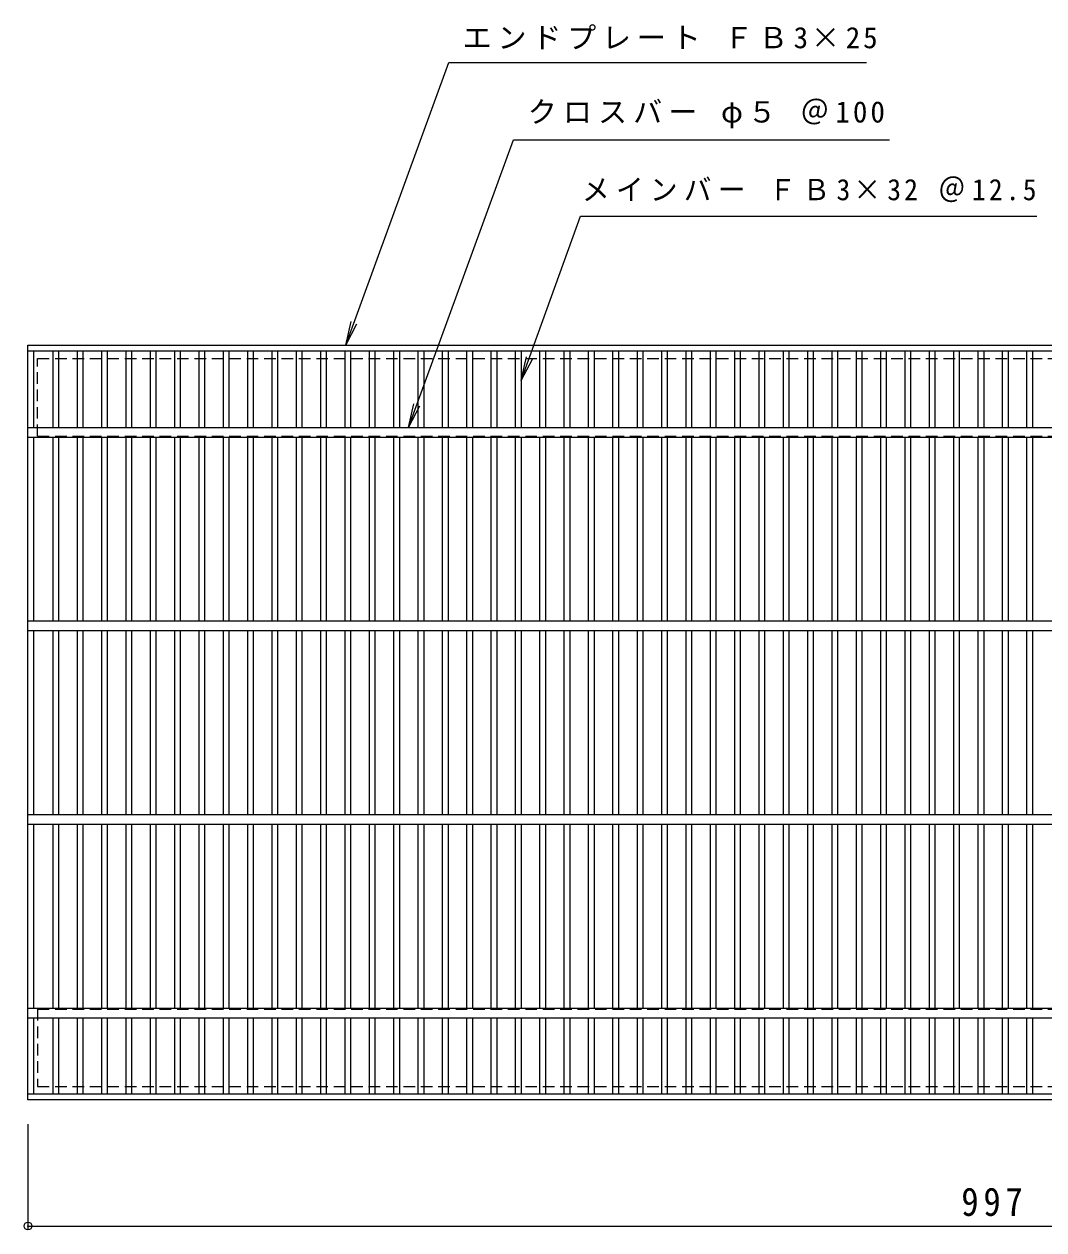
# Model space of a CAD drawing. Units: millimetres, scale not verified. Extents: x -799 to 892, y -682 to 563.
# Drawn here: x -799 to -272, y -60 to 563 of the extents above; entities that cross this region are included whole.
import ezdxf

# ---------------------------------------------------------------- set-up
doc = ezdxf.new("R2010")
doc.units = ezdxf.units.MM
doc.header["$LTSCALE"] = 5
doc.header["$PDMODE"] = 32
doc.header["$PDSIZE"] = 4
doc.linetypes.add('DASHED1', pattern=[1.8, 1.2, -0.6])
for name, color, linetype, lineweight in [('A-1_ピット', 2, 'Continuous', 9), ('A-2_蓋', 3, 'Continuous', 9), ('A-4_寸法', 7, 'Continuous', 9)]:
    doc.layers.add(name, color=color, linetype=linetype, lineweight=lineweight)
doc.styles.add('ＭＳ ゴシック', font='')
doc.styles.get('ＭＳ ゴシック').set_extended_font_data('MS Gothic')

msp = doc.modelspace()

# ---------------------------------------------------------------- linework, layer by layer
at = {"layer": 'A-1_ピット', "linetype": 'DASHED1'}
for p, q in [((-792.297, 350.205), (-792.297, 390.205)), ((-792.297, 350.205), (194.704, 350.205)), ((-792.297, 54.205), (-792.297, 14.205)), ((-792.297, 54.205), (194.704, 54.205))]:
    msp.add_line(p, q, dxfattribs=at)
for points in [[(-792.297, 390.205), (194.704, 390.205), (194.704, 350.205)], [(-792.297, 14.205), (194.704, 14.205), (194.704, 54.205)]]:
    msp.add_lwpolyline(points, dxfattribs=at)
at = {"layer": 'A-2_蓋'}
for p, q in [((-797.297, 397.205), (199.704, 397.205)), ((-797.297, 7.205), (-797.297, 397.205)), ((-797.297, 394.205), (199.704, 394.205)), ((-794.296, 354.705), (-794.296, 394.205)), ((-784.536, 394.205), (-784.536, 354.705)), ((-781.536, 394.205), (-781.536, 354.705)), ((-771.956, 394.205), (-771.956, 354.705)), ((-768.956, 394.205), (-768.956, 354.705)), ((-759.376, 394.205), (-759.376, 354.705)), ((-756.376, 394.205), (-756.376, 354.705)), ((-746.796, 394.205), (-746.796, 354.705)), ((-743.796, 394.205), (-743.796, 354.705)), ((-734.216, 394.205), (-734.216, 354.705)), ((-731.217, 394.205), (-731.217, 354.705)), ((-721.637, 394.205), (-721.637, 354.705)), ((-718.637, 394.205), (-718.637, 354.705)), ((-709.056, 394.205), (-709.056, 354.705)), ((-706.056, 394.205), (-706.056, 354.705)), ((-696.476, 394.205), (-696.476, 354.705)), ((-693.476, 394.205), (-693.476, 354.705)), ((-683.896, 394.205), (-683.896, 354.705)), ((-680.896, 394.205), (-680.896, 354.705)), ((-671.316, 394.205), (-671.316, 354.705)), ((-668.316, 394.205), (-668.316, 354.705)), ((-658.736, 394.205), (-658.736, 354.705)), ((-655.736, 394.205), (-655.736, 354.705)), ((-646.156, 394.205), (-646.156, 354.705)), ((-643.156, 394.205), (-643.156, 354.705)), ((-633.576, 394.205), (-633.576, 354.705)), ((-630.576, 394.205), (-630.576, 354.705)), ((-620.997, 394.205), (-620.997, 354.705)), ((-617.996, 394.205), (-617.996, 354.705)), ((-608.416, 394.205), (-608.416, 354.705)), ((-605.416, 394.205), (-605.416, 354.705)), ((-595.836, 394.205), (-595.836, 354.705)), ((-592.836, 394.205), (-592.836, 354.705)), ((-583.256, 394.205), (-583.256, 354.705)), ((-580.256, 394.205), (-580.256, 354.705)), ((-570.676, 394.205), (-570.676, 354.705)), ((-567.676, 394.205), (-567.676, 354.705)), ((-558.096, 394.205), (-558.096, 354.705)), ((-555.096, 394.205), (-555.096, 354.705)), ((-545.516, 394.205), (-545.516, 354.705)), ((-542.516, 394.205), (-542.516, 354.705)), ((-532.936, 394.205), (-532.936, 354.705)), ((-529.936, 394.205), (-529.936, 354.705)), ((-520.356, 394.205), (-520.356, 354.705)), ((-517.356, 394.205), (-517.356, 354.705)), ((-507.776, 394.205), (-507.776, 354.705)), ((-504.776, 394.205), (-504.776, 354.705)), ((-495.196, 394.205), (-495.196, 354.705)), ((-492.196, 394.205), (-492.196, 354.705)), ((-482.616, 394.205), (-482.616, 354.705)), ((-479.616, 394.205), (-479.616, 354.705)), ((-470.036, 394.205), (-470.036, 354.705)), ((-467.036, 394.205), (-467.036, 354.705)), ((-457.456, 394.205), (-457.456, 354.705)), ((-454.456, 394.205), (-454.456, 354.705)), ((-444.876, 394.205), (-444.876, 354.705)), ((-441.876, 394.205), (-441.876, 354.705)), ((-432.296, 394.205), (-432.296, 354.705)), ((-429.296, 394.205), (-429.296, 354.705)), ((-419.716, 394.205), (-419.716, 354.705)), ((-416.716, 394.205), (-416.716, 354.705)), ((-407.136, 394.205), (-407.136, 354.705)), ((-404.136, 394.205), (-404.136, 354.705)), ((-394.556, 394.205), (-394.556, 354.705)), ((-391.556, 394.205), (-391.556, 354.705)), ((-381.976, 394.205), (-381.976, 354.705)), ((-378.976, 394.205), (-378.976, 354.705)), ((-369.396, 394.205), (-369.396, 354.705)), ((-366.396, 394.205), (-366.396, 354.705)), ((-356.816, 394.205), (-356.816, 354.705)), ((-353.816, 394.205), (-353.816, 354.705)), ((-344.236, 394.205), (-344.236, 354.705)), ((-341.236, 394.205), (-341.236, 354.705)), ((-331.656, 394.205), (-331.656, 354.705)), ((-328.656, 394.205), (-328.656, 354.705)), ((-319.076, 394.205), (-319.076, 354.705)), ((-316.076, 394.205), (-316.076, 354.705)), ((-306.496, 394.205), (-306.496, 354.705)), ((-303.496, 394.205), (-303.496, 354.705)), ((-293.916, 394.205), (-293.916, 354.705)), ((-290.916, 394.205), (-290.916, 354.705)), ((-281.336, 394.205), (-281.336, 354.705)), ((-278.336, 394.205), (-278.336, 354.705)), ((-797.297, 354.705), (199.704, 354.705)), ((-797.297, 349.705), (199.704, 349.705)), ((-794.296, 254.705), (-794.296, 349.705)), ((-784.536, 349.705), (-784.536, 254.705)), ((-781.536, 349.705), (-781.536, 254.705)), ((-771.956, 349.705), (-771.956, 254.705)), ((-768.956, 349.705), (-768.956, 254.705)), ((-759.376, 349.705), (-759.376, 254.705)), ((-756.376, 349.705), (-756.376, 254.705)), ((-746.796, 349.705), (-746.796, 254.705)), ((-743.796, 349.705), (-743.796, 254.705)), ((-734.216, 349.705), (-734.216, 254.705)), ((-731.217, 349.705), (-731.217, 254.705)), ((-721.637, 349.705), (-721.637, 254.705)), ((-718.637, 349.705), (-718.637, 254.705)), ((-709.056, 349.705), (-709.056, 254.705)), ((-706.056, 349.705), (-706.056, 254.705)), ((-696.476, 349.705), (-696.476, 254.705)), ((-693.476, 349.705), (-693.476, 254.705)), ((-683.896, 349.705), (-683.896, 254.705)), ((-680.896, 349.705), (-680.896, 254.705)), ((-671.316, 349.705), (-671.316, 254.705)), ((-668.316, 349.705), (-668.316, 254.705)), ((-658.736, 349.705), (-658.736, 254.705)), ((-655.736, 349.705), (-655.736, 254.705)), ((-646.156, 349.705), (-646.156, 254.705)), ((-643.156, 349.705), (-643.156, 254.705)), ((-633.576, 349.705), (-633.576, 254.705)), ((-630.576, 349.705), (-630.576, 254.705)), ((-620.997, 349.705), (-620.997, 254.705)), ((-617.996, 349.705), (-617.996, 254.705)), ((-608.416, 349.705), (-608.416, 254.705)), ((-605.416, 349.705), (-605.416, 254.705)), ((-595.836, 349.705), (-595.836, 254.705)), ((-592.836, 349.705), (-592.836, 254.705)), ((-583.256, 349.705), (-583.256, 254.705)), ((-580.256, 349.705), (-580.256, 254.705)), ((-570.676, 349.705), (-570.676, 254.705)), ((-567.676, 349.705), (-567.676, 254.705)), ((-558.096, 349.705), (-558.096, 254.705)), ((-555.096, 349.705), (-555.096, 254.705)), ((-545.516, 349.705), (-545.516, 254.705)), ((-542.516, 349.705), (-542.516, 254.705)), ((-532.936, 349.705), (-532.936, 254.705)), ((-529.936, 349.705), (-529.936, 254.705)), ((-520.356, 349.705), (-520.356, 254.705)), ((-517.356, 349.705), (-517.356, 254.705)), ((-507.776, 349.705), (-507.776, 254.705)), ((-504.776, 349.705), (-504.776, 254.705)), ((-495.196, 349.705), (-495.196, 254.705)), ((-492.196, 349.705), (-492.196, 254.705)), ((-482.616, 349.705), (-482.616, 254.705)), ((-479.616, 349.705), (-479.616, 254.705)), ((-470.036, 349.705), (-470.036, 254.705)), ((-467.036, 349.705), (-467.036, 254.705)), ((-457.456, 349.705), (-457.456, 254.705)), ((-454.456, 349.705), (-454.456, 254.705)), ((-444.876, 349.705), (-444.876, 254.705)), ((-441.876, 349.705), (-441.876, 254.705)), ((-432.296, 349.705), (-432.296, 254.705)), ((-429.296, 349.705), (-429.296, 254.705)), ((-419.716, 349.705), (-419.716, 254.705)), ((-416.716, 349.705), (-416.716, 254.705)), ((-407.136, 349.705), (-407.136, 254.705)), ((-404.136, 349.705), (-404.136, 254.705)), ((-394.556, 349.705), (-394.556, 254.705)), ((-391.556, 349.705), (-391.556, 254.705)), ((-381.976, 349.705), (-381.976, 254.705)), ((-378.976, 349.705), (-378.976, 254.705)), ((-369.396, 349.705), (-369.396, 254.705)), ((-366.396, 349.705), (-366.396, 254.705)), ((-356.816, 349.705), (-356.816, 254.705)), ((-353.816, 349.705), (-353.816, 254.705)), ((-344.236, 349.705), (-344.236, 254.705)), ((-341.236, 349.705), (-341.236, 254.705)), ((-331.656, 349.705), (-331.656, 254.705)), ((-328.656, 349.705), (-328.656, 254.705)), ((-319.076, 349.705), (-319.076, 254.705)), ((-316.076, 349.705), (-316.076, 254.705)), ((-306.496, 349.705), (-306.496, 254.705)), ((-303.496, 349.705), (-303.496, 254.705)), ((-293.916, 349.705), (-293.916, 254.705)), ((-290.916, 349.705), (-290.916, 254.705)), ((-281.336, 349.705), (-281.336, 254.705)), ((-278.336, 349.705), (-278.336, 254.705)), ((-797.297, 254.705), (199.704, 254.705)), ((-797.297, 249.705), (199.704, 249.705)), ((-794.296, 154.705), (-794.296, 249.705)), ((-784.536, 249.705), (-784.536, 154.705)), ((-781.536, 249.705), (-781.536, 154.705)), ((-771.956, 249.705), (-771.956, 154.705)), ((-768.956, 249.705), (-768.956, 154.705)), ((-759.376, 249.705), (-759.376, 154.705)), ((-756.376, 249.705), (-756.376, 154.705)), ((-746.796, 249.705), (-746.796, 154.705)), ((-743.796, 249.705), (-743.796, 154.705)), ((-734.216, 249.705), (-734.216, 154.705)), ((-731.217, 249.705), (-731.217, 154.705)), ((-721.637, 249.705), (-721.637, 154.705)), ((-718.637, 249.705), (-718.637, 154.705)), ((-709.056, 249.705), (-709.056, 154.705)), ((-706.056, 249.705), (-706.056, 154.705)), ((-696.476, 249.705), (-696.476, 154.705)), ((-693.476, 249.705), (-693.476, 154.705)), ((-683.896, 249.705), (-683.896, 154.705)), ((-680.896, 249.705), (-680.896, 154.705)), ((-671.316, 249.705), (-671.316, 154.705)), ((-668.316, 249.705), (-668.316, 154.705)), ((-658.736, 249.705), (-658.736, 154.705)), ((-655.736, 249.705), (-655.736, 154.705)), ((-646.156, 249.705), (-646.156, 154.705)), ((-643.156, 249.705), (-643.156, 154.705)), ((-633.576, 249.705), (-633.576, 154.705)), ((-630.576, 249.705), (-630.576, 154.705)), ((-620.997, 249.705), (-620.997, 154.705)), ((-617.996, 249.705), (-617.996, 154.705)), ((-608.416, 249.705), (-608.416, 154.705)), ((-605.416, 249.705), (-605.416, 154.705)), ((-595.836, 249.705), (-595.836, 154.705)), ((-592.836, 249.705), (-592.836, 154.705)), ((-583.256, 249.705), (-583.256, 154.705)), ((-580.256, 249.705), (-580.256, 154.705)), ((-570.676, 249.705), (-570.676, 154.705)), ((-567.676, 249.705), (-567.676, 154.705)), ((-558.096, 249.705), (-558.096, 154.705)), ((-555.096, 249.705), (-555.096, 154.705)), ((-545.516, 249.705), (-545.516, 154.705)), ((-542.516, 249.705), (-542.516, 154.705)), ((-532.936, 249.705), (-532.936, 154.705)), ((-529.936, 249.705), (-529.936, 154.705)), ((-520.356, 249.705), (-520.356, 154.705)), ((-517.356, 249.705), (-517.356, 154.705)), ((-507.776, 249.705), (-507.776, 154.705)), ((-504.776, 249.705), (-504.776, 154.705)), ((-495.196, 249.705), (-495.196, 154.705)), ((-492.196, 249.705), (-492.196, 154.705)), ((-482.616, 249.705), (-482.616, 154.705)), ((-479.616, 249.705), (-479.616, 154.705)), ((-470.036, 249.705), (-470.036, 154.705)), ((-467.036, 249.705), (-467.036, 154.705)), ((-457.456, 249.705), (-457.456, 154.705)), ((-454.456, 249.705), (-454.456, 154.705)), ((-444.876, 249.705), (-444.876, 154.705)), ((-441.876, 249.705), (-441.876, 154.705)), ((-432.296, 249.705), (-432.296, 154.705)), ((-429.296, 249.705), (-429.296, 154.705)), ((-419.716, 249.705), (-419.716, 154.705)), ((-416.716, 249.705), (-416.716, 154.705)), ((-407.136, 249.705), (-407.136, 154.705)), ((-404.136, 249.705), (-404.136, 154.705)), ((-394.556, 249.705), (-394.556, 154.705)), ((-391.556, 249.705), (-391.556, 154.705)), ((-381.976, 249.705), (-381.976, 154.705)), ((-378.976, 249.705), (-378.976, 154.705)), ((-369.396, 249.705), (-369.396, 154.705)), ((-366.396, 249.705), (-366.396, 154.705)), ((-356.816, 249.705), (-356.816, 154.705)), ((-353.816, 249.705), (-353.816, 154.705)), ((-344.236, 249.705), (-344.236, 154.705)), ((-341.236, 249.705), (-341.236, 154.705)), ((-331.656, 249.705), (-331.656, 154.705)), ((-328.656, 249.705), (-328.656, 154.705)), ((-319.076, 249.705), (-319.076, 154.705)), ((-316.076, 249.705), (-316.076, 154.705)), ((-306.496, 249.705), (-306.496, 154.705)), ((-303.496, 249.705), (-303.496, 154.705)), ((-293.916, 249.705), (-293.916, 154.705)), ((-290.916, 249.705), (-290.916, 154.705)), ((-281.336, 249.705), (-281.336, 154.705)), ((-278.336, 249.705), (-278.336, 154.705)), ((-797.297, 154.705), (199.704, 154.705)), ((-797.297, 149.705), (199.704, 149.705)), ((-794.296, 54.705), (-794.296, 149.705)), ((-784.536, 149.705), (-784.536, 54.705)), ((-781.536, 149.705), (-781.536, 54.705)), ((-771.956, 149.705), (-771.956, 54.705)), ((-768.956, 149.705), (-768.956, 54.705)), ((-759.376, 149.705), (-759.376, 54.705)), ((-756.376, 149.705), (-756.376, 54.705)), ((-746.796, 149.705), (-746.796, 54.705)), ((-743.796, 149.705), (-743.796, 54.705)), ((-734.216, 149.705), (-734.216, 54.705)), ((-731.217, 149.705), (-731.217, 54.705)), ((-721.637, 149.705), (-721.637, 54.705)), ((-718.637, 149.705), (-718.637, 54.705)), ((-709.056, 149.705), (-709.056, 54.705)), ((-706.056, 149.705), (-706.056, 54.705)), ((-696.476, 149.705), (-696.476, 54.705)), ((-693.476, 149.705), (-693.476, 54.705)), ((-683.896, 149.705), (-683.896, 54.705)), ((-680.896, 149.705), (-680.896, 54.705)), ((-671.316, 149.705), (-671.316, 54.705)), ((-668.316, 149.705), (-668.316, 54.705)), ((-658.736, 149.705), (-658.736, 54.705)), ((-655.736, 149.705), (-655.736, 54.705)), ((-646.156, 149.705), (-646.156, 54.705)), ((-643.156, 149.705), (-643.156, 54.705)), ((-633.576, 149.705), (-633.576, 54.705)), ((-630.576, 149.705), (-630.576, 54.705)), ((-620.997, 149.705), (-620.997, 54.705)), ((-617.996, 149.705), (-617.996, 54.705)), ((-608.416, 149.705), (-608.416, 54.705)), ((-605.416, 149.705), (-605.416, 54.705)), ((-595.836, 149.705), (-595.836, 54.705)), ((-592.836, 149.705), (-592.836, 54.705)), ((-583.256, 149.705), (-583.256, 54.705)), ((-580.256, 149.705), (-580.256, 54.705)), ((-570.676, 149.705), (-570.676, 54.705)), ((-567.676, 149.705), (-567.676, 54.705)), ((-558.096, 149.705), (-558.096, 54.705)), ((-555.096, 149.705), (-555.096, 54.705)), ((-545.516, 149.705), (-545.516, 54.705)), ((-542.516, 149.705), (-542.516, 54.705)), ((-532.936, 149.705), (-532.936, 54.705)), ((-529.936, 149.705), (-529.936, 54.705)), ((-520.356, 149.705), (-520.356, 54.705)), ((-517.356, 149.705), (-517.356, 54.705)), ((-507.776, 149.705), (-507.776, 54.705)), ((-504.776, 149.705), (-504.776, 54.705)), ((-495.196, 149.705), (-495.196, 54.705)), ((-492.196, 149.705), (-492.196, 54.705)), ((-482.616, 149.705), (-482.616, 54.705)), ((-479.616, 149.705), (-479.616, 54.705)), ((-470.036, 149.705), (-470.036, 54.705)), ((-467.036, 149.705), (-467.036, 54.705)), ((-457.456, 149.705), (-457.456, 54.705)), ((-454.456, 149.705), (-454.456, 54.705)), ((-444.876, 149.705), (-444.876, 54.705)), ((-441.876, 149.705), (-441.876, 54.705)), ((-432.296, 149.705), (-432.296, 54.705)), ((-429.296, 149.705), (-429.296, 54.705)), ((-419.716, 149.705), (-419.716, 54.705)), ((-416.716, 149.705), (-416.716, 54.705)), ((-407.136, 149.705), (-407.136, 54.705)), ((-404.136, 149.705), (-404.136, 54.705)), ((-394.556, 149.705), (-394.556, 54.705)), ((-391.556, 149.705), (-391.556, 54.705)), ((-381.976, 149.705), (-381.976, 54.705)), ((-378.976, 149.705), (-378.976, 54.705)), ((-369.396, 149.705), (-369.396, 54.705)), ((-366.396, 149.705), (-366.396, 54.705)), ((-356.816, 149.705), (-356.816, 54.705)), ((-353.816, 149.705), (-353.816, 54.705)), ((-344.236, 149.705), (-344.236, 54.705)), ((-341.236, 149.705), (-341.236, 54.705)), ((-331.656, 149.705), (-331.656, 54.705)), ((-328.656, 149.705), (-328.656, 54.705)), ((-319.076, 149.705), (-319.076, 54.705)), ((-316.076, 149.705), (-316.076, 54.705)), ((-306.496, 149.705), (-306.496, 54.705)), ((-303.496, 149.705), (-303.496, 54.705)), ((-293.916, 149.705), (-293.916, 54.705)), ((-290.916, 149.705), (-290.916, 54.705)), ((-281.336, 149.705), (-281.336, 54.705)), ((-278.336, 149.705), (-278.336, 54.705)), ((-797.297, 54.705), (199.704, 54.705)), ((-797.297, 49.705), (199.704, 49.705)), ((-794.296, 10.205), (-794.296, 49.705)), ((-784.536, 49.705), (-784.536, 10.205)), ((-781.536, 49.705), (-781.536, 10.205)), ((-771.956, 49.705), (-771.956, 10.205)), ((-768.956, 49.705), (-768.956, 10.205)), ((-759.376, 49.705), (-759.376, 10.205)), ((-756.376, 49.705), (-756.376, 10.205)), ((-746.796, 49.705), (-746.796, 10.205)), ((-743.796, 49.705), (-743.796, 10.205)), ((-734.216, 49.705), (-734.216, 10.205)), ((-731.217, 49.705), (-731.217, 10.205)), ((-721.637, 49.705), (-721.637, 10.205)), ((-718.637, 49.705), (-718.637, 10.205)), ((-709.056, 49.705), (-709.056, 10.205)), ((-706.056, 49.705), (-706.056, 10.205)), ((-696.476, 49.705), (-696.476, 10.205)), ((-693.476, 49.705), (-693.476, 10.205)), ((-683.896, 49.705), (-683.896, 10.205)), ((-680.896, 49.705), (-680.896, 10.205)), ((-671.316, 49.705), (-671.316, 10.205)), ((-668.316, 49.705), (-668.316, 10.205)), ((-658.736, 49.705), (-658.736, 10.205)), ((-655.736, 49.705), (-655.736, 10.205)), ((-646.156, 49.705), (-646.156, 10.205)), ((-643.156, 49.705), (-643.156, 10.205)), ((-633.576, 49.705), (-633.576, 10.205)), ((-630.576, 49.705), (-630.576, 10.205)), ((-620.997, 49.705), (-620.997, 10.205)), ((-617.996, 49.705), (-617.996, 10.205)), ((-608.416, 49.705), (-608.416, 10.205)), ((-605.416, 49.705), (-605.416, 10.205)), ((-595.836, 49.705), (-595.836, 10.205)), ((-592.836, 49.705), (-592.836, 10.205)), ((-583.256, 49.705), (-583.256, 10.205)), ((-580.256, 49.705), (-580.256, 10.205)), ((-570.676, 49.705), (-570.676, 10.205)), ((-567.676, 49.705), (-567.676, 10.205)), ((-558.096, 49.705), (-558.096, 10.205)), ((-555.096, 49.705), (-555.096, 10.205)), ((-545.516, 49.705), (-545.516, 10.205)), ((-542.516, 49.705), (-542.516, 10.205)), ((-532.936, 49.705), (-532.936, 10.205)), ((-529.936, 49.705), (-529.936, 10.205)), ((-520.356, 49.705), (-520.356, 10.205)), ((-517.356, 49.705), (-517.356, 10.205)), ((-507.776, 49.705), (-507.776, 10.205)), ((-504.776, 49.705), (-504.776, 10.205)), ((-495.196, 49.705), (-495.196, 10.205)), ((-492.196, 49.705), (-492.196, 10.205)), ((-482.616, 49.705), (-482.616, 10.205)), ((-479.616, 49.705), (-479.616, 10.205)), ((-470.036, 49.705), (-470.036, 10.205)), ((-467.036, 49.705), (-467.036, 10.205)), ((-457.456, 49.705), (-457.456, 10.205)), ((-454.456, 49.705), (-454.456, 10.205)), ((-444.876, 49.705), (-444.876, 10.205)), ((-441.876, 49.705), (-441.876, 10.205)), ((-432.296, 49.705), (-432.296, 10.205)), ((-429.296, 49.705), (-429.296, 10.205)), ((-419.716, 49.705), (-419.716, 10.205)), ((-416.716, 49.705), (-416.716, 10.205)), ((-407.136, 49.705), (-407.136, 10.205)), ((-404.136, 49.705), (-404.136, 10.205)), ((-394.556, 49.705), (-394.556, 10.205)), ((-391.556, 49.705), (-391.556, 10.205)), ((-381.976, 49.705), (-381.976, 10.205)), ((-378.976, 49.705), (-378.976, 10.205)), ((-369.396, 49.705), (-369.396, 10.205)), ((-366.396, 49.705), (-366.396, 10.205)), ((-356.816, 49.705), (-356.816, 10.205)), ((-353.816, 49.705), (-353.816, 10.205)), ((-344.236, 49.705), (-344.236, 10.205)), ((-341.236, 49.705), (-341.236, 10.205)), ((-331.656, 49.705), (-331.656, 10.205)), ((-328.656, 49.705), (-328.656, 10.205)), ((-319.076, 49.705), (-319.076, 10.205)), ((-316.076, 49.705), (-316.076, 10.205)), ((-306.496, 49.705), (-306.496, 10.205)), ((-303.496, 49.705), (-303.496, 10.205)), ((-293.916, 49.705), (-293.916, 10.205)), ((-290.916, 49.705), (-290.916, 10.205)), ((-281.336, 49.705), (-281.336, 10.205)), ((-278.336, 49.705), (-278.336, 10.205)), ((199.704, 10.205), (-797.297, 10.205)), ((199.704, 7.205), (-797.297, 7.205))]:
    msp.add_line(p, q, dxfattribs=at)
at = {"layer": 'A-4_寸法'}
for p, q in [((-633.14, 397.205), (-579.872, 543.214)), ((-579.872, 543.214), (-363.975, 543.214)), ((-633.14, 397.205), (-630.379, 409.396)), ((-633.14, 397.205), (-627.318, 408.267)), ((-542.516, 378.938), (-539.756, 391.13)), ((-542.516, 378.938), (-536.695, 390)), ((-600.626, 354.705), (-597.866, 366.896)), ((-600.626, 354.705), (-594.804, 365.767)), ((-797.297, -5.295), (-797.297, -59.405)), ((-797.297, -57.905), (199.704, -57.905))]:
    msp.add_line(p, q, dxfattribs=at)
for points in [[(-600.626, 354.705), (-546.436, 503.214), (-352.234, 503.214)], [(-542.516, 378.938), (-511.821, 463.785), (-276.004, 463.785)]]:
    msp.add_lwpolyline(points, dxfattribs=at)
msp.add_point((-797.297, -57.905), dxfattribs=at)

# ---------------------------------------------------------------- texts
at = {"layer": 'A-4_寸法', "char_height": 11, "attachment_point": 7, "style": 'ＭＳ ゴシック'}
for s, insert in [('\\T1.2;エンドプレート\\~ＦＢ3×25', (-572.725, 549.927)), ('\\T1.21;クロスバー\\~φ５\\~＠100', (-539.064, 509.203)), ('\\T1.23;\\W0.95;メインバー\\~ＦＢ3×32\\~＠12.5', (-511.004, 471.02))]:
    msp.add_mtext(s, dxfattribs=dict(at, insert=insert))
at = {"layer": 'A-4_寸法', "color": 2, "insert": (-315.046, -52.905), "char_height": 14.66, "attachment_point": 7, "style": 'ＭＳ ゴシック'}
msp.add_mtext('\\T1.27;\\W0.9;997', dxfattribs=at)

doc.saveas('drawing.dxf')
